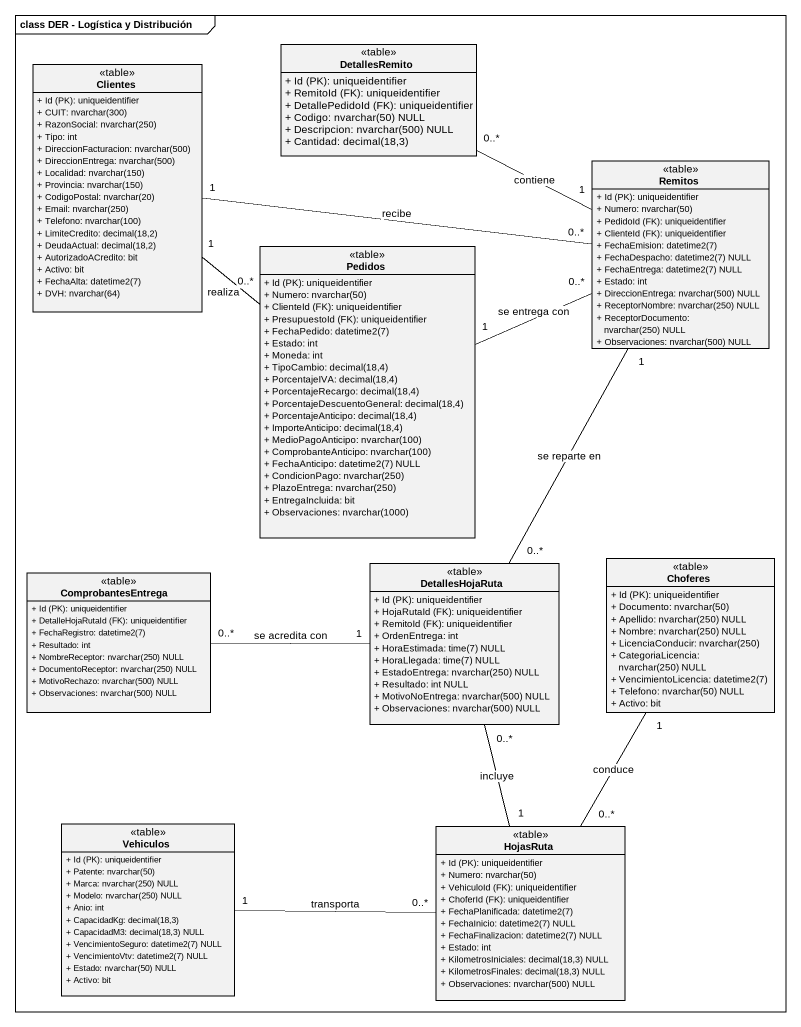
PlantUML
@startuml
mainframe class DER - Logística y Distribución
hide circle
hide empty members
skinparam classAttributeIconSize 0
class Clientes <<table>> {
  {field} + Id (PK): uniqueidentifier
  {field} + CUIT: nvarchar(300)
  {field} + RazonSocial: nvarchar(250)
  + Tipo: int
  {field} + DireccionFacturacion: nvarchar(500)
  {field} + DireccionEntrega: nvarchar(500)
  {field} + Localidad: nvarchar(150)
  {field} + Provincia: nvarchar(150)
  {field} + CodigoPostal: nvarchar(20)
  {field} + Email: nvarchar(250)
  {field} + Telefono: nvarchar(100)
  {field} + LimiteCredito: decimal(18,2)
  {field} + DeudaActual: decimal(18,2)
  + AutorizadoACredito: bit
  + Activo: bit
  {field} + FechaAlta: datetime2(7)
  {field} + DVH: nvarchar(64)
}
class DetallesRemito <<table>> {
  {field} + Id (PK): uniqueidentifier
  {field} + RemitoId (FK): uniqueidentifier
  {field} + DetallePedidoId (FK): uniqueidentifier
  {field} + Codigo: nvarchar(50) NULL
  {field} + Descripcion: nvarchar(500) NULL
  {field} + Cantidad: decimal(18,3)
}
class Remitos <<table>> {
  {field} + Id (PK): uniqueidentifier
  {field} + Numero: nvarchar(50)
  {field} + PedidoId (FK): uniqueidentifier
  {field} + ClienteId (FK): uniqueidentifier
  {field} + FechaEmision: datetime2(7)
  {field} + FechaDespacho: datetime2(7) NULL
  {field} + FechaEntrega: datetime2(7) NULL
  + Estado: int
  {field} + DireccionEntrega: nvarchar(500) NULL
  {field} + ReceptorNombre: nvarchar(250) NULL
  {field} + ReceptorDocumento: nvarchar(250) NULL
  {field} + Observaciones: nvarchar(500) NULL
}
class Pedidos <<table>> {
  {field} + Id (PK): uniqueidentifier
  {field} + Numero: nvarchar(50)
  {field} + ClienteId (FK): uniqueidentifier
  {field} + PresupuestoId (FK): uniqueidentifier
  {field} + FechaPedido: datetime2(7)
  + Estado: int
  + Moneda: int
  {field} + TipoCambio: decimal(18,4)
  {field} + PorcentajeIVA: decimal(18,4)
  {field} + PorcentajeRecargo: decimal(18,4)
  {field} + PorcentajeDescuentoGeneral: decimal(18,4)
  {field} + PorcentajeAnticipo: decimal(18,4)
  {field} + ImporteAnticipo: decimal(18,4)
  {field} + MedioPagoAnticipo: nvarchar(100)
  {field} + ComprobanteAnticipo: nvarchar(100)
  {field} + FechaAnticipo: datetime2(7) NULL
  {field} + CondicionPago: nvarchar(250)
  {field} + PlazoEntrega: nvarchar(250)
  + EntregaIncluida: bit
  {field} + Observaciones: nvarchar(1000)
}
class ComprobantesEntrega <<table>> {
  {field} + Id (PK): uniqueidentifier
  {field} + DetalleHojaRutaId (FK): uniqueidentifier
  {field} + FechaRegistro: datetime2(7)
  + Resultado: int
  {field} + NombreReceptor: nvarchar(250) NULL
  {field} + DocumentoReceptor: nvarchar(250) NULL
  {field} + MotivoRechazo: nvarchar(500) NULL
  {field} + Observaciones: nvarchar(500) NULL
}
class DetallesHojaRuta <<table>> {
  {field} + Id (PK): uniqueidentifier
  {field} + HojaRutaId (FK): uniqueidentifier
  {field} + RemitoId (FK): uniqueidentifier
  + OrdenEntrega: int
  {field} + HoraEstimada: time(7) NULL
  {field} + HoraLlegada: time(7) NULL
  {field} + EstadoEntrega: nvarchar(250) NULL
  + Resultado: int NULL
  {field} + MotivoNoEntrega: nvarchar(500) NULL
  {field} + Observaciones: nvarchar(500) NULL
}
class Choferes <<table>> {
  {field} + Id (PK): uniqueidentifier
  {field} + Documento: nvarchar(50)
  {field} + Apellido: nvarchar(250) NULL
  {field} + Nombre: nvarchar(250) NULL
  {field} + LicenciaConducir: nvarchar(250)
  {field} + CategoriaLicencia: nvarchar(250) NULL
  {field} + VencimientoLicencia: datetime2(7)
  {field} + Telefono: nvarchar(50) NULL
  + Activo: bit
}
class Vehiculos <<table>> {
  {field} + Id (PK): uniqueidentifier
  {field} + Patente: nvarchar(50)
  {field} + Marca: nvarchar(250) NULL
  {field} + Modelo: nvarchar(250) NULL
  + Anio: int
  {field} + CapacidadKg: decimal(18,3)
  {field} + CapacidadM3: decimal(18,3) NULL
  {field} + VencimientoSeguro: datetime2(7) NULL
  {field} + VencimientoVtv: datetime2(7) NULL
  {field} + Estado: nvarchar(50) NULL
  + Activo: bit
}
class HojasRuta <<table>> {
  {field} + Id (PK): uniqueidentifier
  {field} + Numero: nvarchar(50)
  {field} + VehiculoId (FK): uniqueidentifier
  {field} + ChoferId (FK): uniqueidentifier
  {field} + FechaPlanificada: datetime2(7)
  {field} + FechaInicio: datetime2(7) NULL
  {field} + FechaFinalizacion: datetime2(7) NULL
  + Estado: int
  {field} + KilometrosIniciales: decimal(18,3) NULL
  {field} + KilometrosFinales: decimal(18,3) NULL
  {field} + Observaciones: nvarchar(500) NULL
}
DetallesRemito "0..*" -right- "1" Remitos : contiene
Remitos "0..*" -left- "1" Clientes : recibe
Remitos "0..*" -left- "1" Pedidos : se entrega con
Pedidos "0..*" -up- "1" Clientes : realiza
ComprobantesEntrega "0..*" -right- "1" DetallesHojaRuta : se acredita con
DetallesHojaRuta "0..*" -up- "1" Remitos : se reparte en
DetallesHojaRuta "0..*" -- "1" HojasRuta : incluye
HojasRuta "0..*" -up- "1" Choferes : conduce
HojasRuta "0..*" -left- "1" Vehiculos : transporta
@enduml
